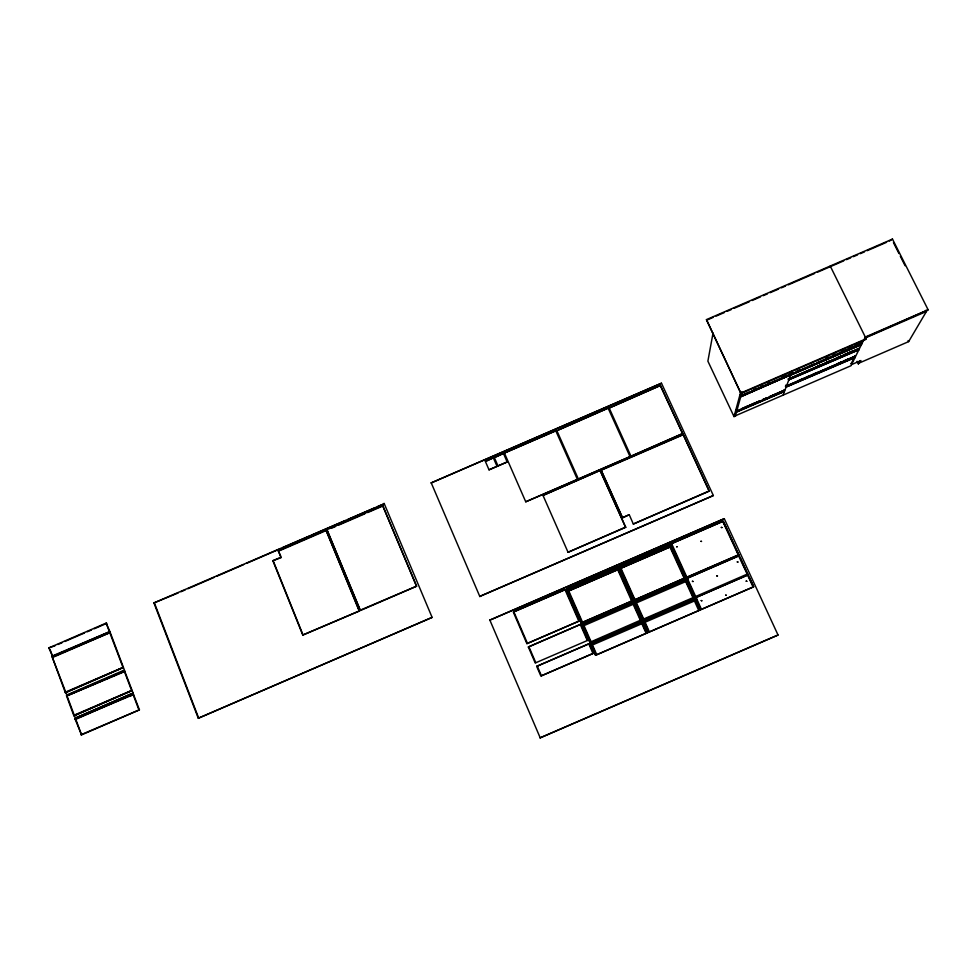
<?xml version="1.0" encoding="UTF-8"?>
<svg xmlns="http://www.w3.org/2000/svg" width="977" height="977" viewBox="0 0 977 977"><rect width="100%" height="100%" fill="white"/><g stroke="black" fill="none" stroke-linecap="round" stroke-linejoin="round"><path stroke-width="1.47" d="M629.237 514.708L622.544 517.859L601.087 469.986L683.143 434.472L709.229 491.175L633.328 524.026L629.237 514.708L622.544 517.602M542.907 495.18L568.052 552.274L625.671 527.336L600.147 470.401L542.968 495.449L600.147 470.401M630.043 456.65L578.372 479.023L630.043 456.65L608.109 408.13L556.78 430.698M682.728 433.544L630.995 456.235L682.728 433.544L660.44 385.475L609.074 408.068L660.44 385.475M633.328 524.026L709.302 490.894M631.692 601.075L617.696 569.652L568.761 590.938L617.708 569.75M632.119 602.027L632.681 603.273L583.513 624.547L582.976 623.302M632.278 600.733L618.282 569.396L618.856 569.151L618.282 569.396M632.705 601.783L633.829 602.772M566.538 588.972L567.112 590.303L567.124 588.716L566.587 589.168L581.413 622.935L632.852 600.672L617.806 566.782L617.22 567.136M641.486 619.784L633.279 601.429L581.791 623.717L589.9 642.28L641.486 619.784L633.279 601.429M633.817 600.244L685.317 577.786L633.817 600.244L618.759 566.367L619.894 567.454M634.256 601.014L685.744 578.726L634.256 601.014L642.439 619.54L694.012 597.216L685.744 578.726M634.403 599.817L620.395 568.48L619.821 568.834L620.395 568.48M634.342 603.908L633.768 604.165L640.9 620.041M634.806 602.259L634.83 600.855M634.977 599.658L620.969 568.235L669.941 547.035L684.156 578.286M635.404 600.611L635.954 601.844L685.121 580.57L684.559 579.337M635.306 603.493L635.893 603.151L643.037 619.113M640.326 620.285L633.194 604.323L584.002 625.61L591.036 641.62M661.466 383.204L431.236 482.882L661.466 383.204L713.357 495.547L479.756 596.422L713.357 495.547M640.741 621.335L641.303 622.581L592.025 643.904L641.315 622.496M641.327 621.079L641.877 622.325L642.475 621.995L641.877 622.325M647.262 632.901L641.913 620.749L590.291 643.086L595.604 655.262L647.262 632.901L641.913 620.749M641.816 623.729L592.514 644.979L596.752 654.688L646.102 633.328L641.828 623.644M642.878 620.322L694.5 597.985L642.878 620.322L648.227 632.485L699.886 610.124L695.563 600.464M642.976 623.228L642.402 623.473L646.689 633.072L647.275 632.742M643.452 620.163L643.428 621.653L644.014 621.409M643.623 618.868L636.479 602.894L685.671 581.608L692.913 597.533M644.038 619.907L644.588 621.152L693.914 599.731L644.588 621.152M643.953 622.728L644.539 622.471L648.826 632.07L648.227 632.485M709.229 491.175L683.143 434.472M668.854 544.8L619.919 565.976M864.95 337.737L928.15 309.819L892.477 239.084L706.444 319.626L740.981 393.511L865.805 339.471L866.159 338.763L830.23 266.037M669.428 544.543L670.027 544.177L685.256 577.981M669.404 546.021L620.468 567.21L669.404 546.021L668.866 544.678M670.027 544.177L618.759 566.367M669.978 545.777L670.576 545.41L669.978 545.777L669.44 544.433M669.941 547.035L620.969 568.235M670.515 546.79L671.089 546.534L670.515 546.79L684.73 578.03M671.541 543.627L722.724 521.376L738.246 554.863M713.015 333.169L707.885 361.16L734.02 416.605L735.73 415.86M685.133 579.08L686.281 580.069M723.774 523.843L724.348 523.599L738.734 554.838L686.22 577.566L672.042 546.241M686.855 577.114L671.565 543.517M739.223 555.681L686.66 578.518L739.223 555.681L739.748 557.024L739.174 555.791M687.258 578.164L695.624 596.361M686.794 581.205L686.22 581.462L693.487 597.277M734.02 416.605L740.81 391.63M740.273 394.635L740.432 396.699L790.185 375.046L740.664 396.906L736.658 411.464L784.531 390.25L769.436 396.784M740.981 393.511L706.444 319.626M784.238 391.069L736.279 411.83L784.433 391.398L736.463 412.16L735.486 415.738L783.029 395.16L790.588 375.29L861.421 344.625L790.381 374.96L861.213 344.295M740.432 396.699L790.185 375.046M792.103 371.211L790.674 374.606L740.859 396.161L740.212 394.879M740.859 396.161L742.019 391.972M693.316 598.583L693.878 599.829M693.89 598.327L694.464 599.573L695.074 599.231L694.464 599.573M694.403 600.977L645.113 622.215L649.4 631.899L698.75 610.54L694.427 600.879M748.113 574.867L695.416 597.753L748.113 574.867L748.638 576.21L748.064 574.977M696.027 597.411L701.474 609.367L753.059 587.043L747.588 575.013M723.261 521.242L723.786 522.597L723.261 521.242L670.967 543.884L671.504 545.227L672.103 544.861M724.275 518.665L489.868 620.114L724.275 518.665L778.034 635.026L540.171 737.843L778.034 635.026M724.348 523.599L738.734 554.838M748.638 577.505L749.212 577.248L753.646 586.786L700.888 609.624M785.862 387.124L855.058 357.472L785.862 387.124L785.41 386.196M786.265 386.025L855.363 356.117L786.375 386.587L785.813 385.097M788.537 379.906L858.881 349.754L788.537 379.906L788.085 378.954L790.881 377.745M788.915 378.905L859.198 348.374L788.964 378.771M738.636 555.925L747.149 574.061M740.322 558.05L747.625 574.024L740.322 558.05L739.736 558.294M892.477 239.084L889.326 241.111M851.199 363.652L853.153 359.683M854.851 357.155L854.325 356.361M858.673 349.436L858.136 348.642M861.274 342.255L861.836 343.794L790.869 374.521L814.427 363.7M864.169 339.092L850.955 365.752L783.212 395.074M749.212 577.248L753.646 586.786M857.073 361.319L858.331 363.884L859.784 361.05M859.259 361.673L859.797 362.772L908.647 341.62L926.697 311.004M124.348 670.991L66.497 695.746L73.898 715.836L131.956 690.373L73.837 715.298M52.245 657.106L66.815 694.965L124.409 670.039L110.242 632.51L52.245 657.106L65.374 692.717L123.273 667.34M707.714 319.748L713.271 317.342M716.043 316.133L724.384 312.53M727.157 311.333L731.321 309.526M734.106 308.317L749.383 301.71M752.156 300.501L760.485 296.898M763.269 295.689L767.433 293.894M770.206 292.685L778.547 289.082M781.319 287.873L785.484 286.078M788.268 284.869L814.647 273.45M817.431 272.241L829.925 266.831M831.305 266.233L843.737 260.847M846.509 259.65L850.649 257.867M853.409 256.67L857.562 254.875M860.322 253.678L864.462 251.883M867.222 250.686L886.566 242.308M48.85 647.91L106.151 623.094L109.888 631.569L52.587 656.373L48.85 647.91L55.127 645.712M57.924 644.502L62.113 642.683M64.897 641.474L84.449 633.011M87.234 631.801L91.423 629.994M94.219 628.785L106.786 623.338M384.071 503.302L432.115 617.403L198.282 718.254L153.926 602.931L384.364 503.692L377.391 506.709M153.926 602.931L178.18 592.954M180.965 591.744L185.141 589.937M187.938 588.728L214.403 577.273M217.187 576.064L243.652 564.608M246.448 563.399L279.874 548.927M282.658 547.718L309.135 536.251M311.919 535.054L345.357 520.57M348.142 519.373L374.606 507.906M278.286 550.759L325.988 530.108L359.414 610.955L302.772 635.062L272.864 560.725L280.9 557.244L278.286 550.759L280.79 556.279M326.929 529.693L382.666 505.561L416.617 586.188L360.366 610.54L326.929 529.693L359.792 609.147M485.325 461.291L493.348 457.822L497.049 466.359L489.025 469.827L485.435 461.584L493.348 457.822M494.301 457.407L503.46 453.438L507.161 461.974L498.001 465.944L494.399 457.712L503.46 453.438M504.401 453.035L555.779 430.796L577.419 479.426L525.748 501.799L504.401 453.035L555.779 430.796M280.057 550.503L326.342 530.462M331.459 528.252L335.636 526.444M338.421 525.235L364.861 513.792M367.645 512.583L382.96 505.952M558.172 430.1L608.109 408.13M51.891 656.165L109.888 631.569M272.864 560.725L281.315 557.574M52.929 657.313L108.838 633.108M865.304 337.028L928.15 309.819M864.743 338.164L926.428 311.455L925.854 310.295M741.152 392.888L866.159 338.763M791.382 373.019L792.579 372.506M753.78 389.762L756.54 388.565M760.68 386.782L763.44 385.585M767.58 383.79L770.34 382.593M782.76 377.22L786.9 375.424M792.64 372.945L789.868 374.142L790.332 375.095M796.805 371.138L799.589 369.941M825.956 358.522L828.74 357.313M832.905 355.518L835.677 354.309M841.234 351.903L845.398 350.108M848.17 348.899L852.335 347.104M855.107 345.895L859.271 344.099M740.688 395.734L749.029 391.997M751.765 390.934L789.172 374.618M817.151 362.638L861.751 343.208M817.505 366.228L820.301 365.007M825.907 362.589L830.108 360.769M837.118 357.729L841.319 355.921M844.116 354.7L852.53 351.061M121.905 667.938L65.312 692.18M65.374 692.717L123.09 667.645L109.619 632.266M66.497 695.746L124.763 670.979L67.022 695.868L75.339 718.071L133.104 693.072L124.629 670.93M66.705 695.942L124.836 671.504M799.198 380.224L803.326 378.441M806.086 377.244L810.214 375.461M812.974 374.264L817.114 372.469M837.79 363.529L841.918 361.734M844.678 360.537L848.805 358.754M786.216 386.159L855.29 356.263M742.019 408.545L748.138 405.687M748.883 405.577L754.977 402.719M755.746 402.597L759.874 400.814M762.622 399.63L766.737 397.847M769.485 396.662L784.58 390.116M737.867 410.45L759.825 400.949M762.573 399.764L766.689 397.981M622.544 517.859L601.111 470.279L683.094 434.789M858.331 363.884L860.932 360.55L851.651 364.568L851.114 363.468M73.898 715.836L131.712 690.812L124.152 670.784M75.021 718.889L133.324 693.988L139.43 709.839L81.543 734.887L75.021 718.889L133.055 694.049M75.229 719.072L133.544 694.549L129.416 696.345M302.772 635.062L359.414 610.955M360.049 610.271L416.617 586.188M80.883 734.777L139.43 709.839M625.671 527.091L568.052 552.274M198.282 718.254L432.115 617.403M567.698 588.472L616.646 567.283L617.195 568.614L568.26 589.803L567.722 588.569M566.587 589.168L617.806 566.782M617.769 568.26C619.284 567.857 616.646 568.968 617.22 567.039M581.413 622.935L567.588 591.341L568.162 591.085L581.974 622.593M526.921 643.672L579.398 620.957L526.872 643.599L513.316 612.115L565.61 589.485L579.398 620.957M581.376 622.764L632.864 600.476M686.257 577.468L738.783 554.728M528.362 647.03L580.851 624.218L587.885 640.289L535.225 662.992L528.325 646.957L580.851 624.218M581.828 623.888L633.279 601.624M687.82 579.398L687.222 579.752L686.684 578.421M688.345 580.546L687.771 580.79L694.977 596.8L747.674 573.914M536.678 666.363L589.339 643.574L593.576 653.271L540.867 676.084L536.678 666.363L589.351 643.66M590.328 643.232L641.901 620.92M590.841 644.332C592.367 643.904 589.766 644.93 590.291 643.086M696.589 598.657L695.978 598.999L695.441 597.655M697.114 599.793L696.528 600.049L700.851 609.709M595.579 655.115L596.165 654.871L591.928 645.235L591.366 645.565L595.604 655.262M75.388 719.487L133.324 693.988M75.339 718.071L133.104 693.072M537.265 666.119L541.417 675.766L592.978 653.454L588.765 643.831M535.775 662.675L528.899 646.701M527.421 643.269L513.841 611.773L564.999 589.632L578.787 621.042M893.454 242.638L898.938 253.507M900.306 256.218L905.105 265.732M908.097 340.533L908.647 341.62M860.664 343.489L861.14 344.454M789.672 374.228L790.124 375.18M783.737 390.275L784.189 391.203M736.243 411.952L736.084 409.998L736.658 411.464M734.704 414.089L735.486 415.738M660.415 385.83L682.679 433.873M609.062 407.727L630.995 456.235M694.5 597.985L699.886 610.124M600.159 470.694L625.671 527.336M619.919 565.866L620.468 567.21M556.731 430.381L578.372 479.023M617.806 567.002L632.852 600.672M568.736 590.841L582.536 622.264M592.025 643.904L591.476 642.658M590.474 641.95L583.428 625.854L582.842 626.11L589.9 642.28M590.89 642.915L591.439 644.161M581.791 623.717L582.353 625.048L582.39 623.546M587.287 640.472L580.265 624.474M431.236 482.882L479.866 596.617M489.868 620.114L540.244 737.916M382.666 505.561L416.373 585.895M325.988 530.108L359.084 610.686M273.291 561.042L303.163 635.294M154.5 603.2L198.807 718.388M106.151 623.094L109.265 631.337M132.86 693.853L138.832 709.693M489.025 469.827L497.049 466.359M50.047 649.497L52.086 655.005M76.182 720.342L81.543 734.887M498.001 465.944L507.161 461.974M525.748 501.799L577.419 479.426M568.26 589.803L617.195 568.614M737.293 561.922L737.916 562.044L737.293 561.922M746.184 581.144L746.807 581.266L746.184 581.144M716.825 575.905L717.448 576.027L716.825 575.905M721.319 527.421L721.942 527.543L721.319 527.421M725.679 595.176L726.302 595.298L725.679 595.176M700.949 541.331L701.571 541.453L700.973 541.258M701.23 600.562L701.828 600.77L701.23 600.562M692.437 581.291L693.047 581.498L692.437 581.291M676.682 546.717L677.281 546.912L676.719 546.644"/></g></svg>
